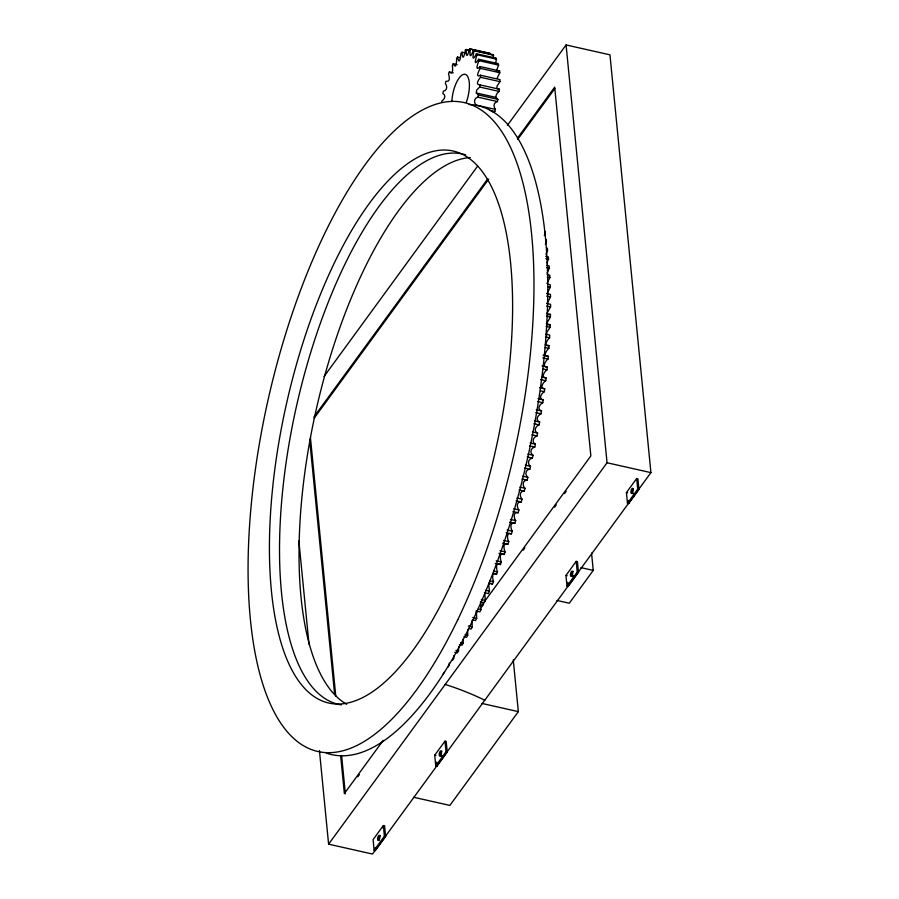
<?xml version="1.0" encoding="UTF-8"?>
<svg xmlns="http://www.w3.org/2000/svg" width="899" height="899" viewBox="0 0 899 899"><rect width="100%" height="100%" fill="white"/><g stroke="black" fill="none" stroke-linecap="round" stroke-linejoin="round"><path stroke-width="1.35" d="M547.221 312.897L550.548 306.919L550.559 304.334L546.659 303.446M459.378 644.639L461.974 645.224L463.165 643.201L463.187 639.167M441.589 101.43C444.308 99.34 446.668 95.62 442.881 93.507L443.331 91.293C447.286 90.327 447.545 86.394 445.32 83.438L445.96 81.303C450.59 82.236 449.433 76.887 448.522 73.92L449.309 71.965C453.613 75.988 452.59 67.908 452.343 65.413L453.231 63.739C456.22 70.459 456.759 61.053 456.568 58.356L457.524 57.053C459.726 66.402 460.513 56.322 461.007 53.097L461.974 52.221C462.682 62.447 464.558 54.558 465.424 49.895L466.356 49.49C465.761 59.109 467.997 55.524 469.593 48.928L470.447 49.018C469.132 56.603 470.368 58.716 473.324 50.22L492.821 54.614L493.551 55.187L493.09 58.457M492.54 111.802L494.81 111.543L495.45 109.42C493.225 106.464 493.484 102.531 497.428 101.565L497.889 99.351C494.113 97.249 496.394 93.44 499.181 91.428L499.439 89.248L479.931 84.866C474.784 84.866 478.807 79.483 480.471 77.258L480.516 75.235C474.829 78.28 479.043 70.459 480.28 68.335L480.1 66.548C474.773 72.336 477.616 63.346 479.088 60.705L478.706 59.267C473.043 67.492 475.931 58.39 476.987 54.76L476.414 53.726C471.908 62.604 472.728 56.199 474.054 50.805L473.324 50.22M489.933 54.524L489.955 53.401L470.447 49.018M496.877 88.596L497.068 85.989L499.979 81.652L500.013 79.618L480.516 75.235M547.03 322.82L550.413 317.044L550.458 314.414L546.558 313.537M454.725 652.281L457.333 652.865L458.535 650.921L458.625 646.819M546.603 334.934L546.806 332.349L550.087 327.337L550.188 324.663L546.289 323.786M453.961 655.562L453.849 658.326L452.635 660.192M495.203 563.381L500.406 564.561L501.395 561.976C500.215 560.088 498.9 551.199 504.193 554.503L505.148 551.874C503.822 549.851 502.53 541.546 507.856 544.277L508.789 541.614C507.283 539.445 506.081 531.714 511.407 533.894L512.295 531.197C510.576 528.915 509.553 521.701 514.824 523.375L515.689 520.645C513.722 518.262 512.924 511.531 518.105 512.733L518.937 509.969C516.7 507.519 516.206 501.204 521.251 501.979L522.049 499.181C519.532 496.697 519.375 490.742 524.263 491.124L525.016 488.314C522.207 485.831 522.42 480.156 527.129 480.19L527.837 477.358C524.724 474.908 525.342 469.458 529.837 469.199L530.511 466.345C527.084 463.974 528.129 458.681 532.399 458.153L533.04 455.287C529.275 453.029 530.77 447.826 534.804 447.073L535.399 444.207C531.32 442.106 533.276 436.914 537.04 435.97L537.602 433.104C533.208 431.205 535.624 425.957 539.119 424.867L539.636 422.002C534.927 420.339 537.804 415.012 541.041 413.776L541.501 410.91C536.546 409.472 539.782 404.044 542.782 402.718L543.198 399.864C537.894 398.875 541.659 393.009 544.356 391.694L544.727 388.851C539.198 388.143 543.277 382.131 545.749 380.727L546.086 377.917C540.243 377.782 544.772 371.141 546.974 369.849L547.266 367.05C541.254 367.264 545.996 360.398 548.019 359.049L548.266 356.274C541.996 357.206 547.064 349.531 548.884 348.351L549.087 345.609C542.704 346.924 547.862 339.013 549.581 337.777L549.727 335.069L545.828 334.192M449.253 663.091L449.118 665.429L447.893 667.215M497.08 78.359L499.777 72.729L499.597 70.942L480.1 66.548M547.064 293.58L550.289 287.208L550.199 284.713L547.603 284.129M547.233 303.143L550.514 296.962L550.469 294.423L546.57 293.546M496.169 97.429L476.279 92.979L476.684 90.091L479.673 87.034L479.931 84.866M495.45 109.42L475.942 105.026C473.717 102.07 473.975 98.148 477.92 97.171L478.38 94.957L476.358 93.035M476.414 53.726L495.911 58.12L496.484 59.154L495.731 62.424M478.706 59.267L498.215 63.649L498.597 65.099L496.417 70.83M484.797 593.677L485.291 600.442L484.201 602.813L480.302 601.937M480.662 602.588L481.021 609.511L479.909 611.814L476.009 610.938M476.436 611.253L476.672 618.332L475.537 620.568L472.93 619.984M544.3 235.594L545.176 233.403L544.805 231.29M492.607 573.551L496.506 574.427L497.529 571.899C496.439 570.135 495.203 560.661 500.406 564.561M545.39 244.314L546.468 241.741L546.154 239.561M488.607 583.226L492.506 584.103L493.551 581.631C492.562 579.866 491.405 570.056 496.506 574.427M489.55 582.9L488.73 585.103L489.472 591.149L488.393 593.576L484.494 592.688M545.929 254.125L547.592 250.349L547.322 248.102M546.839 262.89L548.536 259.204L548.311 256.889L545.715 256.305M546.997 273.094L549.3 268.318L549.12 265.935L546.525 265.351M546.94 283.455L549.885 277.656L549.75 275.218L547.154 274.633M492.337 55.536L492.821 54.614M472.02 620.445L472.245 626.895L471.087 629.064L468.48 628.48M467.66 629.918L467.738 635.188L466.559 637.29L463.963 636.706M495.383 58.84L495.911 58.12M324 376.569L477.672 166.057M507.418 125.309L566.078 44.95L609.96 54.828L650.921 472.638L372.489 854.05L328.607 844.172L319.426 750.541M313.987 416.866L487.685 178.935M517.464 138.143L554.683 87.158L590.845 455.928L480.83 606.623M314.156 418.226L488.685 179.159M517.633 139.502L554.852 88.518M383.232 740.327L344.362 793.581L340.665 755.868M475.874 613.421L477.526 611.163M357.768 776.803L359.42 774.545M481.83 606.847L483.482 604.589M523.184 550.199L524.847 547.929M554.616 507.148L556.279 504.878M564.55 493.551L566.201 491.281M443.106 673.902L444.353 672.205M328.607 844.172L607.05 462.76L566.078 44.95M383.356 825.552L373.085 839.621L374.13 850.285L375.355 850.555L385.615 836.486L384.581 825.833L383.356 825.552L384.401 836.216L374.13 850.285M434.711 755.216L444.983 741.147L446.196 741.417L447.241 752.081L436.97 766.15L435.757 765.869L434.711 755.216L435.925 755.486M565.943 575.45L576.203 561.381L577.428 561.65L578.473 572.315L568.202 586.384L566.988 586.103L565.943 575.45L567.157 575.72M626.412 492.596L636.683 478.526L637.908 478.807L638.953 489.461L628.682 503.53L627.457 503.26L626.412 492.596L627.637 492.877M382.996 827.99L384.581 825.833M435.757 765.869L446.028 751.8L444.983 741.147M566.988 586.103L577.248 572.034L576.203 561.381M627.457 503.26L637.728 489.191L636.683 478.526M591.553 553.076L593.25 570.393L569.292 603.229L556.975 600.453M513.273 659.911L518.341 711.637L449.871 805.425L413.562 797.244M498.192 71.729L499.597 70.942M548.446 314.751L550.458 314.414M497.361 88.552L499.439 89.248M550.188 324.663L547.008 324.831M489.955 53.401L469.593 48.928M474.054 50.805L493.551 55.187M466.356 49.49L470.256 50.366M465.424 49.895L469.323 50.771M476.987 54.76L496.484 59.154M461.974 52.221L465.873 53.097M479.088 60.705L498.597 65.099M457.524 57.053L460.131 57.637M480.28 68.335L499.777 72.729M453.231 63.739L457.13 64.627M480.471 77.258L499.979 81.652M449.309 71.965L453.208 72.841M479.673 87.034L499.181 91.428M478.38 94.957L497.889 99.351M477.92 97.171L497.428 101.565M489.607 110.375L494.81 111.543M545.94 258.62L548.536 259.204M546.704 267.722L549.3 268.318M547.289 277.061L549.885 277.656M547.693 286.624L550.289 287.208M546.614 296.086L550.514 296.962M546.648 306.042L550.548 306.919M546.502 316.167L550.413 317.044M546.187 326.461L550.087 327.337M545.671 336.9L549.581 337.777M545.187 344.733L549.087 345.609M544.985 347.475L548.884 348.351M543.063 355.105L548.266 356.274M542.816 357.881L548.019 359.049M542.063 365.871L547.266 367.05M543.075 368.961L546.974 369.849M542.187 377.029L546.086 377.917M540.546 379.558L545.749 380.727M539.535 387.683L544.727 388.851M540.456 390.818L544.356 391.694M538.007 398.695L543.198 399.864M537.58 401.538L542.782 402.718M536.298 409.742L541.501 410.91M535.838 412.607L541.041 413.776M534.433 420.833L539.636 422.002M533.927 423.699L539.119 424.867M532.399 431.936L537.602 433.104M531.848 434.801L537.04 435.97M530.196 443.027L535.399 444.207M607.05 462.76L650.921 472.638M529.601 445.904L534.804 447.073M527.837 454.119L533.04 455.287M527.196 456.984L532.399 458.153M637.728 489.191L638.953 489.461M525.319 465.176L530.511 466.345M524.634 468.031L529.837 469.199M522.645 476.189L527.837 477.358M521.926 479.021L527.129 480.19M519.813 487.134L525.016 488.314M519.06 489.955L524.263 491.124M516.846 498.012L522.049 499.181M516.06 500.81L521.251 501.979M513.734 508.789L518.937 509.969M512.902 511.565L518.105 512.733M510.486 519.465L515.689 520.645M509.621 522.207L514.824 523.375M507.103 530.028L512.295 531.197M506.204 532.725L511.407 533.894M503.586 540.445L508.789 541.614M502.653 543.108L507.856 544.277M580.934 567.629L593.25 570.393M499.945 550.705L505.148 551.874M498.99 553.334L504.193 554.503M577.248 572.034L578.473 572.315M496.192 560.807L501.395 561.976M493.618 571.022L497.529 571.899M489.652 580.743L493.551 581.631M485.572 590.272L489.472 591.149M481.392 599.566L485.291 600.442M478.425 608.926L481.021 609.511M472.773 617.456L476.672 618.332M468.334 626.019L472.245 626.895M465.131 634.604L467.738 635.188M460.569 642.616L463.165 643.201M455.939 650.337L458.535 650.921M482.033 703.456L518.341 711.637M446.028 751.8L447.241 752.081M384.401 836.216L385.615 836.486M445.196 684.465L447.264 685.105A277.757 169.091 -5.6 0 1 482.066 698.905L484.775 700.242M490.753 583.181L492.506 584.103M628.423 500.867L628.682 503.53M567.808 582.383L568.202 586.384M436.577 762.15L436.97 766.15M375.085 847.892L375.355 850.555M310.436 437.599L335.765 696.017M341.654 756.093L345.362 793.806M309.706 440.162L334.63 694.399M298.873 540.951L309.02 644.347M451.894 101.475A20.407 7.72 -77.3 0 1 464.626 74.257A20.407 7.72 -77.3 0 1 466.311 102.284M473.099 104.835A332.608 125.916 -77.3 0 1 527.41 458.895A332.608 125.916 -77.3 0 1 326.27 753.059M469.121 104.52A332.608 125.916 -77.3 0 1 471.784 104.7M346.722 704.288A282.072 106.779 -77.3 0 1 316.212 409.573A282.072 106.779 -77.3 0 1 470.312 157.539M341.305 704.906A282.072 106.779 -77.3 0 1 296.715 405.179A282.072 106.779 -77.3 0 1 465.648 154.83M633.503 493.304A2.697 1.023 -77.3 0 1 633.199 493.63M632.413 493.585A2.697 1.023 -77.3 0 1 632.267 491.112A2.697 1.023 -77.3 0 1 633.39 488.708M573.315 575.675A2.697 1.023 -77.3 0 1 573.023 576.147M572.157 576.63A2.697 1.023 -77.3 0 1 571.786 573.955A2.697 1.023 -77.3 0 1 573.202 571.393M442.083 755.441A2.697 1.023 -77.3 0 1 441.791 755.913M440.926 756.396A2.697 1.023 -77.3 0 1 440.555 753.722A2.697 1.023 -77.3 0 1 441.971 751.148M378.917 840.25A2.697 1.023 -77.3 0 1 379.097 837.452A2.697 1.023 -77.3 0 1 380.356 835.564M449.983 586.339A282.938 107.105 -77.3 0 0 453.568 151.111A282.938 107.105 -77.3 0 0 269.442 543.67A282.938 107.105 -77.3 0 0 449.983 586.339M457.793 619.669A332.608 125.916 -77.3 0 0 467.031 103.318A332.608 125.916 -77.3 0 0 248.169 558.122A332.608 125.916 -77.3 0 0 457.793 619.669M632.57 492.551A2.697 1.023 -77.3 0 0 632.739 488.281A2.697 1.023 -77.3 0 0 630.918 491.854A2.697 1.023 -77.3 0 0 632.57 492.551M572.09 575.394A2.697 1.023 -77.3 0 0 572.258 571.135A2.697 1.023 -77.3 0 0 570.438 574.697A2.697 1.023 -77.3 0 0 572.09 575.394M440.858 755.16A2.697 1.023 -77.3 0 0 441.027 750.89A2.697 1.023 -77.3 0 0 439.206 754.463A2.697 1.023 -77.3 0 0 440.858 755.16M379.243 839.576A2.697 1.023 -77.3 0 0 379.4 835.306A2.697 1.023 -77.3 0 0 377.591 838.879A2.697 1.023 -77.3 0 0 379.243 839.576"/></g></svg>
